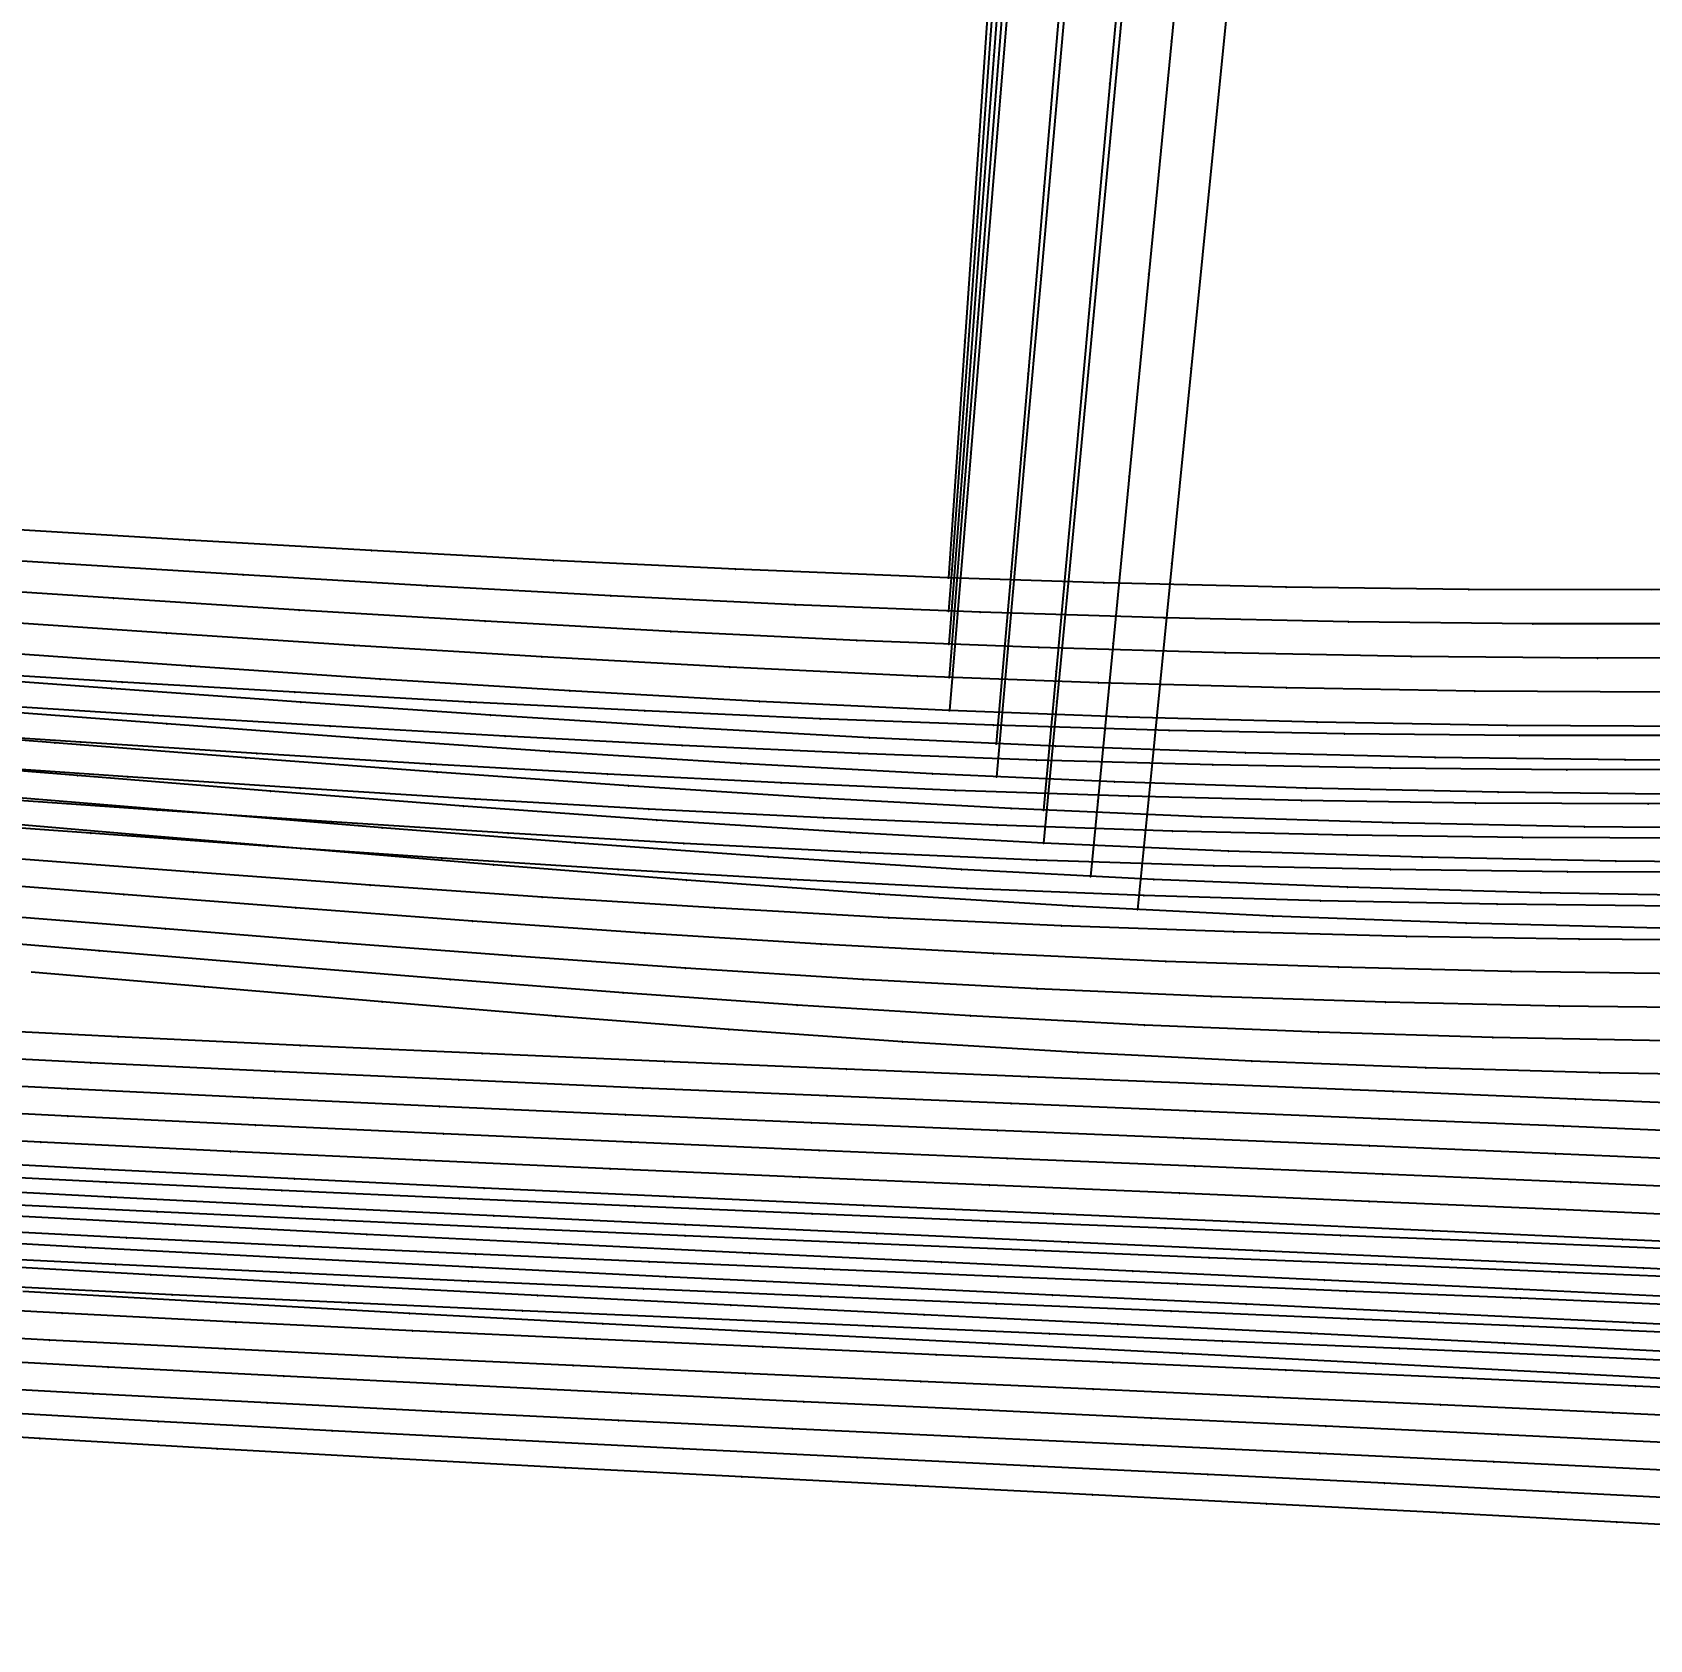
# Model space of a CAD drawing. Extents: x -2408 to 1029, y -526 to 2095.
# Drawn here: x -938.1 to -797.3, y -488 to -348 of the extents above; entities that cross this region are included whole.
import ezdxf

# ---------------------------------------------------------------- set-up
doc = ezdxf.new("R2010")
doc.units = 0

# ---------------------------------------------------------------- blocks, each defined once
blk = doc.blocks.new(' -30')
at = {"layer": '1'}
for points in [[(-108.4905, -247.582435), (-109.843601, -262.961548), (-111.186326, -278.222715), (-112.529052, -293.483881), (-113.9153, -309.239693), (-129.520272, -310.056596), (-144.796102, -310.827887), (-159.917939, -311.495083), (-175.20457, -312.011069), (-190.49622, -312.354313), (-205.784118, -312.523858), (-221.079458, -312.526609), (-236.305912, -312.373558), (-251.598508, -312.072147), (-266.88772, -311.630837), (-281.983351, -311.066357), (-297.263212, -310.381225), (-312.477629, -309.606419), (-327.749207, -308.758059), (-342.760814, -307.877856), (-358.028087, -306.955621)], [(-649.002495, -288.05404), (-664.372192, -287.127176), (-679.641754, -286.243599), (-694.99799, -285.398237), (-696.187057, -285.336246), (-710.27236, -284.60173), (-725.267612, -283.860433), (-740.545866, -283.142199), (-755.919862, -282.450756), (-771.200627, -281.788465), (-786.597999, -281.140621), (-801.88015, -280.51132), (-817.299696, -279.884333), (-832.58227, -279.265012), (-848.022402, -278.63554), (-863.304405, -278.003055), (-878.763381, -277.348024), (-894.043868, -276.679726), (-909.520237, -275.975179), (-924.797993, -275.246623), (-940.074012, -274.48242)]]:
    blk.add_lwpolyline(points, dxfattribs=at)
at = {"layer": '14'}
for points in [[(-120.592102, -240.223475), (-122.316516, -259.822855), (-123.746922, -276.080591), (-125.599365, -297.134361), (-143.735966, -298.080221), (-160.411772, -298.804683), (-177.851857, -299.380318), (-193.730545, -299.70327), (-209.613384, -299.839082), (-225.498006, -299.797372), (-241.382042, -299.587754), (-257.263122, -299.219845), (-270.830917, -298.787241), (-289.345211, -298.036239), (-305.208157, -297.27015), (-321.066482, -296.417223), (-336.921449, -295.502206), (-352.774335, -294.549846)], [(-638.083812, -276.007195), (-653.93453, -275.029536), (-669.787218, -274.088158), (-685.642128, -273.188447), (-696.187057, -272.621555), (-701.652761, -272.32772), (-717.512885, -271.523439), (-733.375258, -270.761336), (-749.239609, -270.035024), (-765.105553, -269.338122), (-780.972669, -268.664248), (-796.840762, -268.007014), (-812.709408, -267.360039), (-828.578263, -266.71694), (-844.446979, -266.071333), (-860.315134, -265.416838), (-876.182533, -264.747066), (-892.048754, -264.055635), (-907.913451, -263.336164), (-923.7762, -262.582272), (-941.068247, -261.714579)]]:
    blk.add_lwpolyline(points, dxfattribs=at)
at = {"layer": '2'}
blk.add_point((-270.811558, -298.787918), dxfattribs=at)
at = {"layer": '3'}
for p in [(-268.148308, -260.273691), (-923.7762, -262.582272), (-907.913451, -263.336164), (-892.048754, -264.055635), (-876.182533, -264.747066), (-860.315134, -265.416838), (-844.446979, -266.071333), (-828.578263, -266.71694), (-812.709408, -267.360039), (-796.840762, -268.007014), (-924.797993, -275.246623), (-909.520237, -275.975179), (-894.043868, -276.679726), (-878.763381, -277.348024), (-863.304405, -278.003055), (-848.022402, -278.63554), (-269.386474, -278.179268), (-832.58227, -279.265012), (-817.299696, -279.884333), (-801.88015, -280.51132), (-270.434573, -293.336208), (-336.921449, -295.502206), (-321.066482, -296.417223), (-305.208157, -297.27015), (-289.345211, -298.036239), (-270.830917, -298.787241), (-257.263122, -299.219845), (-241.382042, -299.587754), (-225.498006, -299.797372), (-342.760814, -307.877856), (-327.749207, -308.758059), (-312.477629, -309.606419), (-297.263212, -310.381225), (-281.983351, -311.066357), (-266.88772, -311.630837), (-251.598508, -312.072147), (-236.305912, -312.373558), (-221.079458, -312.526609)]:
    blk.add_point(p, dxfattribs=at)
at = {"layer": '8'}
blk.add_lwpolyline([(-249.091949, 15.307263), (-250.517034, -5.301401), (-251.7552, -23.206977), (-252.875217, -39.403948), (-254.129457, -57.541968), (-255.491074, -77.232818), (-256.933227, -98.088314), (-258.429068, -119.720211), (-259.951754, -141.740336), (-261.474439, -163.760443), (-262.970281, -185.392358), (-264.412433, -206.247836), (-265.77405, -225.938686), (-267.028291, -244.076713), (-268.148308, -260.273691), (-269.386474, -278.179268), (-270.434573, -293.336208), (-270.811558, -298.787918)], dxfattribs=at)
blk = doc.blocks.new(' -31')
at = {"layer": '1'}
for points in [[(-103.536868, -251.238174), (-104.853515, -266.593834), (-106.150648, -281.721932), (-107.44778, -296.850032), (-108.810968, -312.748528), (-124.487154, -313.562193), (-139.9049, -314.335203), (-155.184262, -315.008965), (-170.61236, -315.538121), (-186.045396, -315.90038), (-201.521292, -316.091961), (-216.958478, -316.116997), (-232.359318, -315.984525), (-247.79385, -315.699055), (-263.169757, -315.266989), (-278.596296, -314.6952), (-294.010908, -313.998967), (-309.427135, -313.197615), (-324.674553, -312.325919), (-340.083135, -311.390266), (-355.240609, -310.441104)], [(-645.381208, -290.917098), (-660.787724, -289.947899), (-675.810988, -289.04012), (-691.222408, -288.151926), (-696.187057, -287.880993), (-706.500063, -287.318206), (-721.916639, -286.524334), (-736.937899, -285.790686), (-752.358094, -285.071968), (-767.404683, -284.398666), (-782.827206, -283.731496), (-798.250467, -283.081525), (-813.321694, -282.457211), (-828.745615, -281.823474), (-843.839067, -281.202679), (-859.262705, -280.56173), (-874.376563, -279.921436), (-889.798955, -279.249807), (-904.931591, -278.567229), (-920.351476, -277.841485), (-935.501224, -277.092704)]]:
    blk.add_lwpolyline(points, dxfattribs=at)
at = {"layer": '14'}
for points in [[(-115.512101, -242.241959), (-117.236514, -262.353301), (-118.666919, -279.035708), (-120.519361, -300.639572), (-138.508693, -301.571632), (-155.170136, -302.298366), (-169.123547, -302.789195), (-187.840628, -303.229636), (-203.888894, -303.405739), (-219.939277, -303.403216), (-235.989395, -303.228985), (-252.036828, -302.889959), (-268.079188, -302.393054), (-284.193062, -301.743583), (-300.221537, -300.969655), (-316.244641, -300.095426), (-332.263749, -299.147884), (-348.280214, -298.154016), (-363.594789, -297.184995)], [(-636.854138, -278.741232), (-652.867844, -277.716665), (-668.883703, -276.730748), (-684.902039, -275.789361), (-696.187057, -275.162659), (-701.707363, -274.856093), (-717.731517, -274.019399), (-733.758208, -273.228341), (-749.787063, -272.476186), (-765.817707, -271.756201), (-781.849769, -271.061654), (-797.882875, -270.38581), (-813.916575, -269.721941), (-829.95065, -269.063307), (-845.984649, -268.403178), (-862.018199, -267.734821), (-878.050928, -267.051504), (-894.082461, -266.346494), (-910.112427, -265.613057), (-926.140451, -264.84446), (-943.708059, -263.954536)]]:
    blk.add_lwpolyline(points, dxfattribs=at)
at = {"layer": '2'}
blk.add_point((-270.811558, -302.293129), dxfattribs=at)
at = {"layer": '3'}
for p in [(-267.159901, -252.120389), (-926.140451, -264.84446), (-910.112427, -265.613057), (-894.082461, -266.346494), (-878.050928, -267.051504), (-862.018199, -267.734821), (-845.984649, -268.403178), (-268.310493, -267.929205), (-829.95065, -269.063307), (-813.916575, -269.721941), (-797.882875, -270.38581), (-920.351476, -277.841485), (-904.931591, -278.567229), (-889.798955, -279.249807), (-874.376563, -279.921436), (-859.262705, -280.56173), (-843.839067, -281.202679), (-828.745615, -281.823474), (-813.321694, -282.457211), (-798.250467, -283.081525), (-269.555052, -285.029088), (-348.280214, -298.154016), (-332.263749, -299.147884), (-270.549095, -298.686962), (-316.244641, -300.095426), (-300.221537, -300.969655), (-284.193062, -301.743583), (-268.079188, -302.393054), (-252.036828, -302.889959), (-235.989395, -303.228985), (-219.939277, -303.403216), (-340.083135, -311.390266), (-324.674553, -312.325919), (-309.427135, -313.197615), (-294.010908, -313.998967), (-278.596296, -314.6952), (-263.169757, -315.266989), (-247.79385, -315.699055), (-232.359318, -315.984525), (-216.958478, -316.116997)]:
    blk.add_point(p, dxfattribs=at)
at = {"layer": '8'}
blk.add_lwpolyline([(-247.440948, 18.812463), (-248.974359, -2.25617), (-250.306644, -20.561388), (-251.511798, -37.119862), (-252.861378, -55.662707), (-254.326498, -75.793048), (-255.878275, -97.114022), (-257.487822, -119.228744), (-259.126252, -141.740322), (-260.220324, -156.772558), (-261.305836, -171.687183), (-262.899335, -193.581419), (-264.425436, -214.549616), (-265.855252, -234.194881), (-267.159901, -252.120389), (-268.310493, -267.929205), (-269.555052, -285.029088), (-270.549095, -298.686962), (-270.811558, -302.293129)], dxfattribs=at)
blk = doc.blocks.new(' -32')
at = {"layer": '1'}
for points in [[(-97.384657, -240.635189), (-98.636602, -255.607938), (-99.904476, -270.771197), (-101.15642, -285.743947), (-102.408364, -300.716696), (-103.707876, -316.258354), (-119.320738, -317.060753), (-134.435872, -317.814663), (-149.433373, -318.481917), (-164.557767, -319.02038), (-179.686893, -319.407358), (-194.769774, -319.63598), (-209.903644, -319.70962), (-224.958535, -319.632813), (-240.090872, -319.407763), (-255.130042, -319.03929), (-270.255401, -318.528109), (-285.427385, -317.881659), (-300.542075, -317.119438), (-315.972145, -316.244473), (-331.077609, -315.318585), (-346.409663, -314.335485), (-361.511141, -313.346831)], [(-634.81867, -294.263062), (-650.014154, -293.25094), (-665.116791, -292.280443), (-680.295763, -291.346208), (-695.403699, -290.461741), (-696.187057, -290.418434), (-710.669653, -289.617628), (-725.782929, -288.829132), (-740.958612, -288.077982), (-756.075592, -287.363959), (-771.277737, -286.674672), (-786.396985, -286.012042), (-801.624435, -285.361817), (-816.744937, -284.72732), (-831.492069, -284.113688), (-847.116812, -283.463143), (-862.237199, -282.827295), (-877.50982, -282.172792), (-892.628992, -281.507035), (-907.921282, -280.80981), (-923.038039, -280.090857), (-938.34811, -279.326425)]]:
    blk.add_lwpolyline(points, dxfattribs=at)
at = {"layer": '14'}
for points in [[(-110.88698, -249.700649), (-112.544377, -269.522458), (-113.890472, -285.621214), (-115.439358, -304.144764), (-133.292378, -305.063687), (-149.93868, -305.791969), (-165.686802, -306.34897), (-181.895576, -306.748425), (-198.109271, -306.964771), (-214.325459, -307.002336), (-230.541683, -306.865451), (-246.755519, -306.558445), (-262.96451, -306.085646), (-278.826085, -305.466859), (-295.02044, -304.692243), (-311.208584, -303.802179), (-327.392006, -302.82596), (-343.572197, -301.792879), (-358.258268, -300.830447)], [(-635.569178, -281.483415), (-651.745769, -280.410968), (-667.92471, -279.379666), (-684.106362, -278.395923), (-696.187057, -277.703381), (-701.403682, -277.404304), (-717.591795, -276.534057), (-733.782751, -275.713053), (-749.976035, -274.934217), (-766.171398, -274.190461), (-782.368289, -273.474709), (-798.566457, -272.779873), (-814.76535, -272.098878), (-830.96472, -271.424635), (-847.16409, -270.750068), (-863.362982, -270.068096), (-879.561149, -269.371632), (-895.758037, -268.6536), (-911.953397, -267.906913), (-928.146678, -267.124496), (-943.652668, -266.335676)]]:
    blk.add_lwpolyline(points, dxfattribs=at)
at = {"layer": '2'}
blk.add_point((-270.811558, -305.798321), dxfattribs=at)
at = {"layer": '3'}
for p in [(-266.901932, -254.530213), (-928.146678, -267.124496), (-911.953397, -267.906913), (-895.758037, -268.6536), (-879.561149, -269.371632), (-863.362982, -270.068096), (-847.16409, -270.750068), (-830.96472, -271.424635), (-268.133807, -270.684167), (-814.76535, -272.098878), (-798.566457, -272.779873), (-923.038039, -280.090857), (-907.921282, -280.80981), (-892.628992, -281.507035), (-877.50982, -282.172792), (-862.237199, -282.827295), (-847.116812, -283.463143), (-831.492069, -284.113688), (-816.744937, -284.72732), (-801.624435, -285.361817), (-269.466287, -288.157381), (-343.572197, -301.792879), (-327.392006, -302.82596), (-270.530553, -302.113426), (-311.208584, -303.802179), (-295.02044, -304.692243), (-278.826085, -305.466859), (-262.96451, -306.085646), (-246.755519, -306.558445), (-230.541683, -306.865451), (-214.325459, -307.002336), (-346.409663, -314.335485), (-331.077609, -315.318585), (-315.972145, -316.244473), (-300.542075, -317.119438), (-285.427385, -317.881659), (-270.255401, -318.528109), (-255.130042, -319.03929), (-240.090872, -319.407763), (-224.958535, -319.632813), (-209.903644, -319.70962)]:
    blk.add_point(p, dxfattribs=at)
at = {"layer": '8'}
blk.add_lwpolyline([(-245.789948, 22.317662), (-247.431685, 0.789055), (-248.858088, -17.915799), (-250.148379, -34.835779), (-251.5933, -53.783461), (-253.161923, -74.35329), (-254.823324, -96.139745), (-256.546576, -118.737277), (-257.7145, -134.052625), (-258.887006, -149.428053), (-260.054931, -164.7434), (-261.20911, -179.878509), (-262.340382, -194.713218), (-263.974293, -216.139193), (-265.505117, -236.213355), (-266.901932, -254.530213), (-268.133807, -270.684167), (-269.466287, -288.157381), (-270.530553, -302.113426), (-270.811558, -305.798321)], dxfattribs=at)
blk = doc.blocks.new(' -33')
at = {"layer": '1'}
for points in [[(-92.350239, -243.096378), (-93.599157, -258.403709), (-94.829336, -273.481381), (-96.078253, -288.788712), (-97.32717, -304.096043), (-98.605747, -319.766922), (-114.286348, -320.566445), (-129.539195, -321.322066), (-144.716191, -321.996121), (-159.977908, -322.54537), (-175.244247, -322.948611), (-190.387925, -323.196376), (-205.659296, -323.292831), (-220.881691, -323.237825), (-236.151977, -323.032284), (-251.366381, -322.678641), (-266.629784, -322.176643), (-281.724085, -321.5385), (-296.976042, -320.76472), (-312.096048, -319.8943), (-327.337614, -318.938918), (-342.352205, -317.947963), (-357.588725, -316.915788)], [(-648.318027, -295.997145), (-663.555715, -294.982048), (-678.904663, -294.002708), (-694.14814, -293.078255), (-696.187057, -292.961636), (-709.478525, -292.201445), (-724.727865, -291.379904), (-740.070403, -290.597654), (-755.323933, -289.857647), (-770.694346, -289.143916), (-785.950538, -288.461129), (-801.347675, -287.791684), (-816.605275, -287.141625), (-832.027522, -286.491831), (-847.285475, -285.850042), (-862.543218, -285.20321), (-877.988219, -284.537079), (-893.244742, -283.861903), (-908.710519, -283.153938), (-923.964632, -282.425818), (-939.449062, -281.649797)]]:
    blk.add_lwpolyline(points, dxfattribs=at)
at = {"layer": '14'}
for points in [[(-105.806986, -251.854187), (-107.464383, -272.168058), (-108.810477, -288.666453), (-110.359364, -307.649975), (-128.086269, -308.556416), (-144.71731, -309.285635), (-160.772806, -309.863235), (-175.895349, -310.259592), (-192.274494, -310.515753), (-208.656509, -310.593876), (-225.038908, -310.495855), (-241.419197, -310.223581), (-257.794919, -309.778948), (-273.558501, -309.189626), (-289.91906, -308.42002), (-306.272482, -307.51845), (-322.620351, -306.516631), (-338.964327, -305.446271), (-355.305994, -304.339087)], [(-634.229233, -284.237662), (-650.568579, -283.115953), (-666.910465, -282.037648), (-683.255288, -281.009685), (-696.187057, -280.24107), (-699.091526, -280.068443), (-715.443122, -279.156054), (-731.797836, -278.297802), (-748.155236, -277.486223), (-764.515007, -276.713849), (-780.876641, -275.97322), (-797.239631, -275.256876), (-813.603698, -274.557347), (-829.968258, -273.867177), (-846.333034, -273.178896), (-862.697518, -272.485043), (-879.061203, -271.77816), (-895.42381, -271.050776), (-911.784756, -270.295435), (-928.143763, -269.504667), (-943.54103, -268.721465)]]:
    blk.add_lwpolyline(points, dxfattribs=at)
at = {"layer": '2'}
blk.add_point((-270.811558, -309.303532), dxfattribs=at)
at = {"layer": '3'}
for p in [(-267.102846, -262.705647), (-928.143763, -269.504667), (-911.784756, -270.295435), (-895.42381, -271.050776), (-879.061203, -271.77816), (-862.697518, -272.485043), (-846.333034, -273.178896), (-829.968258, -273.867177), (-813.603698, -274.557347), (-797.239631, -275.256876), (-268.350071, -278.376337), (-923.964632, -282.425818), (-908.710519, -283.153938), (-893.244742, -283.861903), (-877.988219, -284.537079), (-862.543218, -285.20321), (-847.285475, -285.850042), (-832.027522, -286.491831), (-816.605275, -287.141625), (-801.347675, -287.791684), (-269.665469, -294.903566), (-338.964327, -305.446271), (-322.620351, -306.516631), (-306.272482, -307.51845), (-289.91906, -308.42002), (-273.558501, -309.189626), (-257.794919, -309.778948), (-241.419197, -310.223581), (-225.038908, -310.495855), (-342.352205, -317.947963), (-327.337614, -318.938918), (-312.096048, -319.8943), (-296.976042, -320.76472), (-281.724085, -321.5385), (-266.629784, -322.176643), (-251.366381, -322.678641), (-236.151977, -323.032284), (-220.881691, -323.237825)]:
    blk.add_point(p, dxfattribs=at)
at = {"layer": '8'}
blk.add_lwpolyline([(-244.138947, 25.822864), (-245.889011, 3.834284), (-247.409532, -15.270209), (-248.784961, -32.551696), (-250.325221, -51.904208), (-251.997346, -72.913517), (-253.768371, -95.165453), (-254.987718, -110.485866), (-256.226601, -126.051733), (-257.475252, -141.740326), (-258.723902, -157.42892), (-259.962785, -172.994787), (-261.182132, -188.3152), (-262.372177, -203.26745), (-264.080931, -224.736985), (-265.668809, -244.687776), (-267.102846, -262.705647), (-268.350071, -278.376337), (-269.665469, -294.903566), (-270.811558, -309.303532)], dxfattribs=at)
blk = doc.blocks.new(' -34')
at = {"layer": '1'}
for points in [[(-87.440475, -247.150101), (-88.644771, -262.268068), (-89.83755, -277.241455), (-91.041846, -292.359424), (-92.24614, -307.477391), (-93.504591, -323.275261), (-109.252, -324.072185), (-124.642724, -324.829594), (-140.018732, -325.510934), (-155.418019, -326.070068), (-170.821813, -326.488962), (-186.19169, -326.757586), (-201.600749, -326.874913), (-216.989871, -326.840304), (-232.398229, -326.653351), (-247.786278, -326.313968), (-263.187878, -325.821008), (-278.5517, -325.17648), (-293.941064, -324.390174), (-309.247768, -323.493865), (-324.625365, -322.506073), (-339.819129, -321.472774), (-355.190724, -320.395933)], [(-644.508405, -298.898956), (-659.880782, -297.832882), (-674.88639, -296.834445), (-690.264884, -295.860443), (-696.187057, -295.506535), (-705.330332, -294.96012), (-720.715335, -294.095126), (-735.892945, -293.289625), (-751.282725, -292.515013), (-766.30968, -291.793504), (-781.702573, -291.08384), (-797.096529, -290.397559), (-812.152426, -289.742886), (-827.547588, -289.084129), (-842.629487, -288.443162), (-858.02474, -287.787078), (-873.130701, -287.135416), (-888.525021, -286.457104), (-903.652986, -285.770646), (-919.045172, -285.045524), (-934.193097, -284.298782)]]:
    blk.add_lwpolyline(points, dxfattribs=at)
at = {"layer": '14'}
for points in [[(-99.321257, -236.361099), (-100.726982, -254.0077), (-102.384379, -274.813633), (-103.730474, -291.711672), (-105.27936, -311.155167), (-122.88965, -312.049685), (-139.505846, -312.779335), (-155.645612, -313.369464), (-172.597044, -313.824843), (-189.14234, -314.09096), (-205.690499, -314.180524), (-222.238975, -314.093077), (-238.78523, -313.828165), (-255.326717, -313.385329), (-270.830914, -312.808043), (-287.356696, -312.024924), (-303.874544, -311.097195), (-320.386237, -310.05905), (-336.893554, -308.944686), (-353.398217, -307.7883)], [(-649.336013, -285.828948), (-665.840737, -284.702741), (-682.348682, -283.629805), (-696.187057, -282.777348), (-696.366616, -282.766298), (-715.634257, -281.655508), (-732.153145, -280.766701), (-748.67503, -279.928044), (-765.199451, -279.131692), (-781.725946, -278.369802), (-798.254052, -277.63453), (-814.783307, -276.918032), (-831.313248, -276.212463), (-847.843414, -275.509981), (-864.373419, -274.802738), (-880.902647, -274.082896), (-897.430713, -273.342608), (-913.957154, -272.57403), (-930.481509, -271.769319), (-946.126004, -270.967182)]]:
    blk.add_lwpolyline(points, dxfattribs=at)
at = {"layer": '2'}
blk.add_point((-270.811558, -312.808723), dxfattribs=at)
at = {"layer": '3'}
for p in [(-266.385993, -259.349846), (-930.481509, -271.769319), (-913.957154, -272.57403), (-897.430713, -273.342608), (-880.902647, -274.082896), (-864.373419, -274.802738), (-847.843414, -275.509981), (-831.313248, -276.212463), (-814.783307, -276.918032), (-267.780435, -276.194096), (-798.254052, -277.63453), (-919.045172, -285.045524), (-903.652986, -285.770646), (-888.525021, -286.457104), (-873.130701, -287.135416), (-858.02474, -287.787078), (-842.629487, -288.443162), (-827.547588, -289.084129), (-812.152426, -289.742886), (-797.096529, -290.397559), (-268.953167, -290.36018), (-270.11142, -304.351371), (-336.893554, -308.944686), (-320.386237, -310.05905), (-303.874544, -311.097195), (-287.356696, -312.024924), (-270.830914, -312.808043), (-255.326717, -313.385329), (-238.78523, -313.828165), (-222.238975, -314.093077), (-339.819129, -321.472774), (-324.625365, -322.506073), (-309.247768, -323.493865), (-293.941064, -324.390174), (-278.5517, -325.17648), (-263.187878, -325.821008), (-247.786278, -326.313968), (-232.398229, -326.653351), (-216.989871, -326.840304)]:
    blk.add_point(p, dxfattribs=at)
at = {"layer": '8'}
blk.add_lwpolyline([(-242.487946, 29.328063), (-244.346337, 6.879511), (-245.960977, -12.624626), (-247.421543, -30.267621), (-249.057143, -50.024955), (-250.83277, -71.473753), (-252.71342, -94.191172), (-254.008244, -109.832075), (-255.323811, -125.723547), (-256.649752, -141.740332), (-257.975693, -157.757118), (-259.29126, -173.64859), (-260.586084, -189.289493), (-261.84979, -204.554513), (-263.072007, -219.318355), (-264.80485, -240.25033), (-266.385993, -259.349846), (-267.780435, -276.194096), (-268.953167, -290.36018), (-270.11142, -304.351371), (-270.811558, -312.808723)], dxfattribs=at)
blk = doc.blocks.new(' -35')
at = {"layer": '1'}
for points in [[(-82.363927, -249.162179), (-83.565441, -264.601967), (-84.762146, -279.979977), (-85.96366, -295.419764), (-87.165176, -310.859553), (-88.404436, -326.784325), (-104.176186, -327.575774), (-119.569133, -328.32901), (-134.74357, -329.002496), (-150.144517, -329.571386), (-165.549824, -330.008253), (-180.997066, -330.303269), (-196.40788, -330.450618), (-211.777763, -330.448873), (-227.188538, -330.296293), (-242.564569, -329.991982), (-257.969244, -329.531518), (-273.340072, -328.912854), (-288.732317, -328.142923), (-303.730277, -327.2701), (-319.109474, -326.275155), (-334.311362, -325.221521), (-349.682815, -324.113959), (-364.688368, -323.015634)], [(-638.987994, -301.957219), (-654.358941, -300.84264), (-669.352844, -299.795943), (-684.730024, -298.770446), (-696.187057, -298.04697), (-699.705401, -297.824809), (-715.089522, -296.909555), (-730.411924, -296.0494), (-745.801521, -295.231097), (-760.809693, -294.470697), (-776.202845, -293.722761), (-791.597219, -293.000645), (-806.635484, -292.313985), (-822.031315, -291.623793), (-837.096648, -290.954715), (-852.492776, -290.27093), (-867.583074, -289.594416), (-882.978356, -288.891491), (-898.091395, -288.182923), (-913.484576, -287.435701), (-928.618271, -286.668805), (-944.007854, -285.850953)]]:
    blk.add_lwpolyline(points, dxfattribs=at)
at = {"layer": '14'}
for points in [[(-94.241262, -238.097298), (-95.646987, -256.161237), (-97.304385, -277.459236), (-98.650479, -294.756912), (-100.199366, -314.660378), (-117.38212, -315.528444), (-133.723495, -316.249439), (-149.729661, -316.848071), (-166.400429, -317.32482), (-182.940826, -317.628998), (-199.484468, -317.762168), (-216.02885, -317.721709), (-232.571452, -317.504998), (-249.109769, -317.109412), (-265.641273, -316.532328), (-281.844903, -315.789461), (-298.358634, -314.872752), (-314.865305, -313.830444), (-331.366799, -312.698138), (-347.864946, -311.511442), (-363.762553, -310.349417)], [(-643.770257, -288.872514), (-660.266918, -287.693996), (-676.766731, -286.567064), (-693.2702, -285.499365), (-696.187057, -285.322399), (-710.123225, -284.476857), (-726.634612, -283.537608), (-743.149308, -282.651928), (-759.666823, -281.811773), (-776.186742, -281.009095), (-792.708424, -280.235858), (-809.231455, -279.484014), (-825.755344, -278.745518), (-842.279602, -278.012328), (-858.803738, -277.276399), (-875.327339, -276.529683), (-891.849761, -275.764143), (-908.370591, -274.971733), (-924.88934, -274.144407), (-940.875508, -273.302877)]]:
    blk.add_lwpolyline(points, dxfattribs=at)
at = {"layer": '2'}
blk.add_point((-270.811558, -316.313934), dxfattribs=at)
at = {"layer": '3'}
for p in [(-266.643717, -267.766516), (-924.88934, -274.144407), (-908.370591, -274.971733), (-891.849761, -275.764143), (-875.327339, -276.529683), (-858.803738, -277.276399), (-842.279602, -278.012328), (-825.755344, -278.745518), (-809.231455, -279.484014), (-792.708424, -280.235858), (-268.045345, -284.092825), (-928.618271, -286.668805), (-913.484576, -287.435701), (-898.091395, -288.182923), (-882.978356, -288.891491), (-867.583074, -289.594416), (-852.492776, -290.27093), (-837.096648, -290.954715), (-822.031315, -291.623793), (-806.635484, -292.313985), (-791.597219, -293.000645), (-269.523585, -301.311504), (-347.864946, -311.511442), (-331.366799, -312.698138), (-314.865305, -313.830444), (-298.358634, -314.872752), (-270.725571, -315.31235), (-281.844903, -315.789461), (-265.641273, -316.532328), (-249.109769, -317.109412), (-232.571452, -317.504998), (-216.02885, -317.721709), (-349.682815, -324.113959), (-334.311362, -325.221521), (-319.109474, -326.275155), (-303.730277, -327.2701), (-288.732317, -328.142923), (-273.340072, -328.912854), (-257.969244, -329.531518), (-242.564569, -329.991982), (-227.188538, -330.296293)]:
    blk.add_point(p, dxfattribs=at)
at = {"layer": '8'}
blk.add_lwpolyline([(-240.836945, 32.833264), (-242.44851, 14.061596), (-244.044753, -4.531601), (-245.520477, -21.720981), (-247.193789, -41.211876), (-249.027639, -62.572738), (-250.984981, -85.37205), (-252.340186, -101.157612), (-253.722836, -117.262846), (-255.121949, -133.559853), (-256.526553, -149.92081), (-257.925666, -166.217818), (-259.308315, -182.323052), (-260.663519, -198.108596), (-261.980308, -213.446678), (-263.247697, -228.209348), (-265.032149, -248.994827), (-266.643717, -267.766516), (-268.045345, -284.092825), (-269.523585, -301.311504), (-270.725571, -315.31235), (-270.811558, -316.313934)], dxfattribs=at)
blk = doc.blocks.new(' -36')
at = {"layer": '1'}
for points in [[(-77.49399, -253.893231), (-78.651493, -269.111104), (-79.810639, -284.350588), (-80.968142, -299.568461), (-82.125643, -314.786335), (-83.305082, -330.292625), (-99.141903, -331.081537), (-114.155036, -331.812209), (-129.567269, -332.497333), (-144.587641, -333.061371), (-159.612023, -333.50755), (-174.995669, -333.831711), (-190.025621, -334.012844), (-205.04221, -334.055417), (-220.072959, -333.956495), (-235.103038, -333.713633), (-250.129062, -333.322397), (-265.161323, -332.775881), (-280.176087, -332.076688), (-295.37635, -331.229776), (-310.377076, -330.27767), (-325.372055, -329.238628), (-340.762445, -328.112092), (-355.750952, -326.984822)], [(-642.777801, -304.324451), (-657.767659, -303.214828), (-672.927873, -302.136555), (-687.924346, -301.120033), (-696.187057, -300.591011), (-703.06483, -300.150658), (-718.068471, -299.245964), (-733.158595, -298.387089), (-748.167634, -297.577712), (-763.338846, -296.79844), (-778.351493, -296.05933), (-793.553311, -295.337039), (-808.56811, -294.643233), (-823.583522, -293.962674), (-838.814652, -293.279547), (-853.830428, -292.606893), (-869.087782, -291.91782), (-884.102765, -291.228094), (-899.384049, -290.508166), (-914.397063, -289.776621), (-929.700036, -288.998858), (-944.709607, -288.199649)]]:
    blk.add_lwpolyline(points, dxfattribs=at)
at = {"layer": '14'}
for points in [[(-89.643165, -246.169163), (-91.006734, -264.096221), (-92.224381, -280.104814), (-93.570475, -297.802131), (-95.119362, -318.165569), (-112.206748, -319.022967), (-128.535852, -319.743429), (-144.610681, -320.351427), (-160.290547, -320.820687), (-176.996435, -321.162546), (-193.706021, -321.336039), (-210.416724, -321.336434), (-227.125966, -321.159), (-243.831157, -320.799005), (-260.529744, -320.251717), (-276.393075, -319.553865), (-293.073101, -318.644338), (-309.744978, -317.590778), (-326.410742, -316.431364), (-343.072354, -315.204281), (-358.265572, -314.058516)], [(-642.428835, -291.614717), (-659.088025, -290.385919), (-675.750692, -289.211476), (-692.417271, -288.09964), (-696.187057, -287.863197), (-707.48078, -287.154878), (-724.155581, -286.172946), (-740.834089, -285.249746), (-757.515704, -284.376837), (-774.200055, -283.545769), (-790.886463, -282.748107), (-807.574558, -281.975401), (-824.263738, -281.21921), (-840.953402, -280.471095), (-857.643179, -279.722607), (-874.332467, -278.965305), (-891.020666, -278.190751), (-907.707404, -277.390494), (-924.392004, -276.556099), (-940.653292, -275.701839)]]:
    blk.add_lwpolyline(points, dxfattribs=at)
at = {"layer": '2'}
blk.add_point((-270.811558, -319.819126), dxfattribs=at)
at = {"layer": '3'}
for p in [(-265.302798, -257.781224), (-924.392004, -276.556099), (-907.707404, -277.390494), (-266.933636, -276.147211), (-891.020666, -278.190751), (-874.332467, -278.965305), (-857.643179, -279.722607), (-840.953402, -280.471095), (-824.263738, -281.21921), (-807.574558, -281.975401), (-790.886463, -282.748107), (-929.700036, -288.998858), (-914.397063, -289.776621), (-899.384049, -290.508166), (-884.102765, -291.228094), (-869.087782, -291.91782), (-853.830428, -292.606893), (-268.329949, -291.872041), (-838.814652, -293.279547), (-823.583522, -293.962674), (-808.56811, -294.643233), (-793.553311, -295.337039), (-269.759317, -307.96913), (-343.072354, -315.204281), (-326.410742, -316.431364), (-309.744978, -317.590778), (-293.073101, -318.644338), (-276.393075, -319.553865), (-260.529744, -320.251717), (-243.831157, -320.799005), (-227.125966, -321.159), (-340.762445, -328.112092), (-325.372055, -329.238628), (-310.377076, -330.27767), (-295.37635, -331.229776), (-280.176087, -332.076688), (-265.161323, -332.775881), (-250.129062, -333.322397), (-235.103038, -333.713633), (-220.072959, -333.956495)]:
    blk.add_point(p, dxfattribs=at)
at = {"layer": '8'}
blk.add_lwpolyline([(-239.185944, 36.338463), (-240.886274, 17.189884), (-242.570439, -1.77664), (-244.127446, -19.311158), (-245.892923, -39.193402), (-247.827782, -60.983167), (-249.192486, -76.352029), (-250.603517, -92.242608), (-252.049292, -108.524472), (-253.51823, -125.067175), (-254.99875, -141.740326), (-256.479271, -158.413477), (-257.94821, -174.956199), (-259.393985, -191.238064), (-260.805016, -207.128642), (-262.169719, -222.497487), (-263.476516, -237.214223), (-265.302798, -257.781224), (-266.933636, -276.147211), (-268.329949, -291.872041), (-269.759317, -307.96913), (-270.811558, -319.819126)], dxfattribs=at)
blk = doc.blocks.new(' -37')
at = {"layer": '1'}
for points in [[(-77.044785, -318.182043), (-78.206615, -333.801727), (-94.07087, -334.585086), (-109.086264, -335.310046), (-124.104209, -335.978415), (-139.330658, -336.559415), (-154.356535, -337.020699), (-169.482145, -337.362507), (-184.513669, -337.573189), (-200.0298, -337.649394), (-215.062681, -337.581749), (-230.079625, -337.371635), (-245.108459, -337.013104), (-260.133097, -336.498137), (-275.151054, -335.824685), (-290.161797, -335.005671), (-305.530011, -334.034026), (-320.526271, -332.984522), (-335.917759, -331.835962), (-350.905916, -330.678179), (-366.176563, -329.487888)], [(-637.724826, -307.376246), (-652.713141, -306.219829), (-667.862159, -305.093364), (-682.857145, -304.027392), (-696.187057, -303.129501), (-697.986082, -303.008315), (-712.988644, -302.054486), (-728.148326, -301.144891), (-743.15697, -300.292659), (-758.309054, -299.473766), (-773.32178, -298.696695), (-788.505547, -297.939125), (-803.520748, -297.211722), (-818.536674, -296.499533), (-833.750777, -295.786958), (-848.767308, -295.086083), (-864.008634, -294.370643), (-879.024432, -293.655535), (-894.290599, -292.911751), (-909.304442, -292.156997), (-924.59299, -291.357248), (-939.603383, -290.536247)]]:
    blk.add_lwpolyline(points, dxfattribs=at)
at = {"layer": '14'}
for points in [[(-84.563161, -248.048402), (-85.926731, -266.380292), (-87.144377, -282.750393), (-88.490472, -300.84735), (-90.039358, -321.670761), (-108.79075, -322.59944), (-125.341574, -323.318849), (-141.467044, -323.921672), (-156.851784, -324.381672), (-173.553632, -324.73131), (-190.259175, -324.918217), (-206.965845, -324.935832), (-223.671071, -324.777599), (-240.372286, -324.436959), (-257.06692, -323.907354), (-273.611115, -323.189243), (-290.286222, -322.275945), (-306.952502, -321.207878), (-323.612048, -320.024611), (-340.266953, -318.765713), (-356.91931, -317.470753), (-372.143739, -316.284671)], [(-636.814393, -294.708537), (-653.465288, -293.426604), (-670.119607, -292.197015), (-686.777886, -291.028163), (-696.187057, -290.405178), (-701.921278, -290.02551), (-718.58818, -288.989257), (-735.259146, -288.015428), (-751.933622, -287.095371), (-768.611054, -286.220439), (-785.290886, -285.381982), (-801.972565, -284.571351), (-818.655535, -283.779897), (-835.339243, -282.998972), (-852.023132, -282.219925), (-868.706649, -281.434108), (-885.389239, -280.632872), (-902.070347, -279.807568), (-918.749418, -278.949547), (-935.377298, -278.05285)]]:
    blk.add_lwpolyline(points, dxfattribs=at)
at = {"layer": '2'}
blk.add_point((-270.811558, -323.324318), dxfattribs=at)
at = {"layer": '3'}
for p in [(-265.015213, -260.06528), (-266.731193, -278.792807), (-918.749418, -278.949547), (-902.070347, -279.807568), (-885.389239, -280.632872), (-868.706649, -281.434108), (-852.023132, -282.219925), (-835.339243, -282.998972), (-818.655535, -283.779897), (-801.972565, -284.571351), (-924.59299, -291.357248), (-909.304442, -292.156997), (-894.290599, -292.911751), (-879.024432, -293.655535), (-864.008634, -294.370643), (-848.767308, -295.086083), (-833.750777, -295.786958), (-268.200398, -294.827138), (-818.536674, -296.499533), (-803.520748, -297.211722), (-269.704386, -311.241078), (-356.91931, -317.470753), (-340.266953, -318.765713), (-323.612048, -320.024611), (-306.952502, -321.207878), (-290.286222, -322.275945), (-273.611115, -323.189243), (-257.06692, -323.907354), (-240.372286, -324.436959), (-223.671071, -324.777599), (-350.905916, -330.678179), (-335.917759, -331.835962), (-320.526271, -332.984522), (-305.530011, -334.034026), (-290.161797, -335.005671), (-275.151054, -335.824685), (-260.133097, -336.498137), (-245.108459, -337.013104), (-230.079625, -337.371635)]:
    blk.add_point(p, dxfattribs=at)
at = {"layer": '8'}
blk.add_lwpolyline([(-237.534943, 39.843662), (-239.324038, 20.318172), (-241.096123, 0.978325), (-242.734414, -16.90134), (-244.592057, -37.174927), (-246.627924, -59.393589), (-248.063873, -75.06497), (-249.548565, -91.268317), (-251.069817, -107.870671), (-252.61544, -124.738998), (-254.173251, -141.74034), (-255.731061, -158.741664), (-257.276686, -175.610009), (-258.797936, -192.212344), (-260.282628, -208.415692), (-261.718578, -224.087089), (-263.093594, -239.093472), (-265.015213, -260.06528), (-266.731193, -278.792807), (-268.200398, -294.827138), (-269.704386, -311.241078), (-270.811558, -323.324318)], dxfattribs=at)
blk = doc.blocks.new(' -38')
at = {"layer": '1'}
for points in [[(-73.108845, -337.309914), (-89.036407, -338.090877), (-104.18516, -338.817551), (-119.336368, -339.489705), (-134.819004, -340.082836), (-149.977889, -340.555754), (-165.194636, -340.912818), (-180.359181, -341.142881), (-195.518846, -341.239769), (-210.685109, -341.197477), (-225.869472, -341.010858), (-241.032163, -340.673878), (-256.229235, -340.175441), (-271.381111, -339.51288), (-286.525415, -338.69472), (-302.006042, -337.712565), (-317.134262, -336.639131), (-332.188029, -335.492538), (-347.30672, -334.294263), (-362.753914, -333.053838)], [(-636.669241, -310.117893), (-651.78772, -308.916319), (-667.097456, -307.744262), (-682.223182, -306.637551), (-696.187057, -305.670109), (-697.511597, -305.578334), (-712.645573, -304.591343), (-727.791971, -303.660253), (-742.932562, -302.780543), (-758.075718, -301.944801), (-773.399218, -301.136858), (-788.545856, -300.368836), (-803.901861, -299.614491), (-819.050592, -298.887607), (-834.43729, -298.160009), (-849.586625, -297.447432), (-865.001643, -296.7193), (-880.150395, -295.994101), (-895.591151, -295.238477), (-910.738088, -294.474357), (-925.883388, -293.680152), (-941.345345, -292.831344)]]:
    blk.add_lwpolyline(points, dxfattribs=at)
at = {"layer": '14'}
for points in [[(-76.434997, -208.042974), (-78.002859, -229.586858), (-79.483167, -249.927671), (-80.846736, -268.664389), (-82.064383, -285.395989), (-83.410477, -303.89259), (-84.959364, -325.175972), (-103.62927, -326.094491), (-120.180972, -326.813851), (-136.378517, -327.425353), (-153.498207, -327.945001), (-170.366479, -328.304537), (-187.238479, -328.503487), (-204.111576, -328.533374), (-220.983138, -328.385723), (-237.850496, -328.05206), (-254.711046, -327.523906), (-270.830938, -326.828851), (-287.671289, -325.904099), (-304.501924, -324.81051), (-321.325083, -323.59032), (-338.143007, -322.285768), (-354.957992, -320.939086), (-372.280916, -319.547715)], [(-640.968316, -297.031482), (-657.782651, -295.714229), (-674.600851, -294.454913), (-691.423468, -293.262557), (-696.187057, -292.945805), (-707.585505, -292.187878), (-724.417707, -291.1399), (-741.254135, -290.155437), (-758.094274, -289.225418), (-774.937379, -288.340786), (-791.783009, -287.492465), (-808.630421, -286.671395), (-825.479098, -285.868508), (-842.328523, -285.074731), (-859.177952, -284.281006), (-876.026946, -283.478259), (-892.874758, -282.65743), (-909.720873, -281.809449), (-926.564775, -280.925246), (-943.492519, -279.99092)]]:
    blk.add_lwpolyline(points, dxfattribs=at)
at = {"layer": '2'}
blk.add_point((-270.811558, -326.829529), dxfattribs=at)
at = {"layer": '3'}
for p in [(-264.727634, -262.349369), (-926.564775, -280.925246), (-266.528748, -281.438381), (-909.720873, -281.809449), (-892.874758, -282.65743), (-876.026946, -283.478259), (-859.177952, -284.281006), (-842.328523, -285.074731), (-825.479098, -285.868508), (-808.630421, -286.671395), (-791.783009, -287.492465), (-925.883388, -293.680152), (-910.738088, -294.474357), (-895.591151, -295.238477), (-880.150395, -295.994101), (-865.001643, -296.7193), (-849.586625, -297.447432), (-834.43729, -298.160009), (-268.070848, -297.782258), (-819.050592, -298.887607), (-803.901861, -299.614491), (-269.649455, -314.513036), (-354.957992, -320.939086), (-338.143007, -322.285768), (-321.325083, -323.59032), (-304.501924, -324.81051), (-287.671289, -325.904099), (-270.830938, -326.828851), (-254.711046, -327.523906), (-237.850496, -328.05206), (-220.983138, -328.385723), (-347.30672, -334.294263), (-332.188029, -335.492538), (-317.134262, -336.639131), (-302.006042, -337.712565), (-286.525415, -338.69472), (-271.381111, -339.51288), (-256.229235, -340.175441), (-241.032163, -340.673878), (-225.869472, -341.010858)]:
    blk.add_point(p, dxfattribs=at)
at = {"layer": '8'}
blk.add_lwpolyline([(-235.883961, 43.348861), (-237.76182, 23.446463), (-239.621825, 3.733288), (-241.341398, -14.491513), (-243.291205, -35.156448), (-245.42808, -57.804012), (-246.935271, -73.777896), (-248.493625, -90.294034), (-250.090352, -107.216863), (-251.71266, -124.410817), (-253.347759, -141.740336), (-254.982859, -159.069854), (-256.605167, -176.263809), (-258.201892, -193.186618), (-259.760248, -209.702775), (-261.267437, -225.676642), (-262.710675, -240.972727), (-264.727634, -262.349369), (-266.528748, -281.438381), (-268.070848, -297.782258), (-269.649455, -314.513036), (-270.811558, -326.829529)], dxfattribs=at)
blk = doc.blocks.new(' -39')
at = {"layer": '1'}
for points in [[(-68.011785, -340.817986), (-83.960582, -341.594764), (-99.111524, -342.317524), (-113.913382, -342.973938), (-129.592892, -343.580628), (-144.753381, -344.06576), (-159.970925, -344.442322), (-175.137054, -344.697914), (-190.275561, -344.824503), (-205.44389, -344.815251), (-220.612687, -344.663927), (-235.778126, -344.362994), (-250.964639, -343.901581), (-266.120132, -343.274724), (-281.26796, -342.485049), (-296.372536, -341.543265), (-311.503045, -340.472779), (-326.570468, -339.314261), (-341.689337, -338.093001), (-357.145262, -336.818644), (-372.261771, -335.568273)], [(-646.165642, -312.008673), (-661.46433, -310.785944), (-676.58816, -309.626711), (-691.865093, -308.513941), (-696.187057, -308.216724), (-706.997464, -307.473309), (-722.213022, -306.486367), (-737.352765, -305.559254), (-752.49541, -304.679408), (-767.799664, -303.830622), (-782.94627, -303.023743), (-798.284052, -302.23352), (-813.433039, -301.472699), (-828.802583, -300.71373), (-843.952571, -299.971422), (-859.351445, -299.215769), (-874.500963, -298.464427), (-889.926508, -297.684565), (-905.074158, -296.897283), (-920.220354, -296.08108), (-935.667878, -295.211581)]]:
    blk.add_lwpolyline(points, dxfattribs=at)
at = {"layer": '14'}
for points in [[(-79.87936, -328.681183), (-98.14022, -329.574564), (-114.434603, -330.284646), (-130.482904, -330.899735), (-147.249324, -331.43062), (-164.112816, -331.823005), (-180.980502, -332.061917), (-197.849736, -332.137332), (-214.717899, -332.039229), (-231.582355, -331.757586), (-248.440439, -331.282381), (-265.289533, -330.603591), (-282.05477, -329.718159), (-298.88165, -328.641845), (-315.699989, -327.421288), (-332.512111, -326.100088), (-349.320393, -324.721841), (-366.674352, -323.2841)], [(-635.302619, -300.159282), (-652.108404, -298.787484), (-668.918023, -297.471325), (-685.73213, -296.219963), (-696.187057, -295.487156), (-701.973498, -295.081566), (-718.797622, -293.977117), (-735.626443, -292.94005), (-752.459181, -291.961093), (-769.295289, -291.030965), (-786.134141, -290.140385), (-802.975112, -289.280075), (-819.817577, -288.440756), (-836.660911, -287.61315), (-853.504488, -286.787977), (-870.347684, -285.95596), (-887.189874, -285.107818), (-904.030432, -284.234273), (-920.86881, -283.326043), (-935.383752, -282.508064)]]:
    blk.add_lwpolyline(points, dxfattribs=at)
at = {"layer": '2'}
blk.add_point((-270.811558, -330.33474), dxfattribs=at)
at = {"layer": '3'}
for p in [(-263.758834, -257.60892), (-265.725459, -277.888233), (-920.86881, -283.326043), (-904.030432, -284.234273), (-887.189874, -285.107818), (-870.347684, -285.95596), (-853.504488, -286.787977), (-836.660911, -287.61315), (-819.817577, -288.440756), (-802.975112, -289.280075), (-267.435895, -295.525797), (-920.220354, -296.08108), (-905.074158, -296.897283), (-889.926508, -297.684565), (-874.500963, -298.464427), (-859.351445, -299.215769), (-843.952571, -299.971422), (-828.802583, -300.71373), (-813.433039, -301.472699), (-798.284052, -302.23352), (-268.844932, -310.055421), (-270.176667, -323.787917), (-349.320393, -324.721841), (-332.512111, -326.100088), (-315.699989, -327.421288), (-298.88165, -328.641845), (-282.05477, -329.718159), (-265.289533, -330.603591), (-248.440439, -331.282381), (-231.582355, -331.757586), (-357.145262, -336.818644), (-341.689337, -338.093001), (-326.570468, -339.314261), (-311.503045, -340.472779), (-296.372536, -341.543265), (-281.26796, -342.485049), (-266.120132, -343.274724), (-250.964639, -343.901581), (-235.778126, -344.362994)]:
    blk.add_point(p, dxfattribs=at)
at = {"layer": '8'}
blk.add_lwpolyline([(-234.23296, 46.854062), (-236.199584, 26.574754), (-238.14751, 6.488257), (-239.948365, -12.081686), (-241.99034, -33.137981), (-244.228223, -56.214438), (-245.806656, -72.490819), (-247.438672, -89.31974), (-249.110875, -106.563053), (-250.809869, -124.082627), (-252.522258, -141.740333), (-254.234648, -159.398038), (-255.933641, -176.917613), (-257.605844, -194.160926), (-259.237861, -210.989847), (-260.816295, -227.266246), (-262.327753, -242.85199), (-263.758834, -257.60892), (-265.725459, -277.888233), (-267.435895, -295.525797), (-268.844932, -310.055421), (-270.176667, -323.787917), (-270.811558, -330.33474)], dxfattribs=at)
blk = doc.blocks.new(' -40')
at = {"layer": '1'}
for points in [[(-78.884858, -345.098581), (-94.038029, -345.817426), (-109.228754, -346.488813), (-124.38754, -347.078061), (-139.549709, -347.574096), (-154.750772, -347.968493), (-169.918494, -348.248515), (-185.035321, -348.403784), (-200.205675, -348.426899), (-215.358135, -348.310334), (-230.526272, -348.045559), (-245.701139, -347.622532), (-260.860284, -347.034061), (-276.011818, -346.276698), (-291.258449, -345.345766), (-306.391451, -344.280779), (-321.47393, -343.11358), (-336.593261, -341.872497), (-352.059155, -340.566054), (-367.17452, -339.277857)], [(-641.069319, -315.088067), (-656.357293, -313.81678), (-671.479184, -312.607176), (-686.744953, -311.442655), (-696.187057, -310.760403), (-701.87569, -310.349349), (-717.162236, -309.306457), (-732.301079, -308.332131), (-747.443159, -307.408083), (-762.727897, -306.518291), (-777.874429, -305.672126), (-793.193784, -304.8455), (-808.343116, -304.04993), (-823.695287, -303.258669), (-838.845717, -302.485477), (-854.228261, -301.701016), (-869.378455, -300.922029), (-884.788619, -300.116273), (-899.937006, -299.303937), (-915.083941, -298.463713), (-930.516783, -297.571525), (-945.659368, -296.657528)]]:
    blk.add_lwpolyline(points, dxfattribs=at)
at = {"layer": '14'}
for points in [[(-74.799361, -332.186356), (-92.667467, -333.055488), (-108.708097, -333.755795), (-124.600046, -334.372734), (-141.001946, -334.911093), (-157.860668, -335.33399), (-174.724047, -335.610859), (-191.589448, -335.730274), (-208.454237, -335.680808), (-225.315768, -335.451036), (-242.171415, -335.029532), (-259.018563, -334.404869), (-276.441395, -333.532693), (-293.265035, -332.481262), (-310.078977, -331.267128), (-326.885647, -329.935219), (-343.687526, -328.530458), (-358.272856, -327.286604), (-377.871778, -325.620422)], [(-646.439297, -301.892292), (-663.240281, -300.519727), (-680.045691, -299.209645), (-696.187057, -298.019524), (-696.366637, -298.006295), (-713.182395, -296.843445), (-730.003263, -295.751906), (-746.828505, -294.722193), (-763.657387, -293.744825), (-780.489402, -292.810302), (-797.323738, -291.909145), (-814.15989, -291.031858), (-830.997123, -290.168956), (-847.834702, -289.310954), (-864.67212, -288.448358), (-881.508567, -287.571685), (-898.343535, -286.67144), (-915.176215, -285.738143), (-932.006099, -284.762296)]]:
    blk.add_lwpolyline(points, dxfattribs=at)
at = {"layer": '2'}
blk.add_point((-270.811558, -333.839912), dxfattribs=at)
at = {"layer": '3'}
for p in [(-264.152471, -266.917539), (-915.176215, -285.738143), (-898.343535, -286.67144), (-266.12386, -286.729564), (-881.508567, -287.571685), (-864.67212, -288.448358), (-847.834702, -289.310954), (-830.997123, -290.168956), (-814.15989, -291.031858), (-797.323738, -291.909145), (-930.516783, -297.571525), (-915.083941, -298.463713), (-899.937006, -299.303937), (-884.788619, -300.116273), (-869.378455, -300.922029), (-854.228261, -301.701016), (-838.845717, -302.485477), (-823.695287, -303.258669), (-808.343116, -304.04993), (-267.811746, -303.692456), (-793.193784, -304.8455), (-269.539592, -321.056927), (-358.272856, -327.286604), (-343.687526, -328.530458), (-326.885647, -329.935219), (-310.078977, -331.267128), (-293.265035, -332.481262), (-276.441395, -333.532693), (-259.018563, -334.404869), (-242.171415, -335.029532), (-352.059155, -340.566054), (-336.593261, -341.872497), (-321.47393, -343.11358), (-306.391451, -344.280779), (-291.258449, -345.345766), (-276.011818, -346.276698), (-260.860284, -347.034061), (-245.701139, -347.622532), (-230.526272, -348.045559)]:
    blk.add_point(p, dxfattribs=at)
at = {"layer": '8'}
blk.add_lwpolyline([(-232.581959, 50.359263), (-234.637348, 29.703046), (-236.673196, 9.243221), (-238.555334, -9.671863), (-240.689475, -31.119512), (-242.228901, -46.590411), (-243.845329, -62.835165), (-245.524758, -79.713059), (-247.253187, -97.083397), (-249.016616, -114.80548), (-250.801044, -132.738591), (-252.592474, -150.742069), (-254.376903, -168.675198), (-256.140332, -186.397281), (-257.86876, -203.7676), (-259.54819, -220.645512), (-261.164617, -236.890248), (-262.704046, -252.361178), (-264.152471, -266.917539), (-266.12386, -286.729564), (-267.811746, -303.692456), (-269.539592, -321.056927), (-270.811558, -333.839912)], dxfattribs=at)

msp = doc.modelspace()

# ---------------------------------------------------------------- block references
at = {"layer": '1'}
for name, p in [(' -40', (-571.08619, -90.544825)), (' -38', (-579.253783, -91.775472)), (' -37', (-579.276546, -92.393365)), (' -39', (-575.170005, -91.15992)), (' -36', (-583.359915, -93.009197)), (' -35', (-583.382004, -93.626476)), (' -32', (-587.506908, -95.474868)), (' -34', (-587.46481, -94.242756)), (' -33', (-587.486083, -94.859148)), (' -31', (-587.527219, -96.089244)), (' -30', (-587.547006, -96.703028)), (' -32', (-6.918598, -172.870121)), (' -36', (-6.940789, -172.870126)), (' -34', (-6.929678, -172.869999)), (' -35', (-6.935229, -172.87)), (' -33', (-6.924133, -172.870029)), (' -31', (-6.913053, -172.870221)), (' -30', (-6.907502, -172.870213)), (' -38', (-6.951881, -172.870051)), (' -39', (-6.957418, -172.869929)), (' -37', (-6.946326, -172.869989)), (' -40', (-6.962963, -172.869906))]:
    msp.add_blockref(name, p, dxfattribs=at)

doc.saveas('drawing.dxf')
